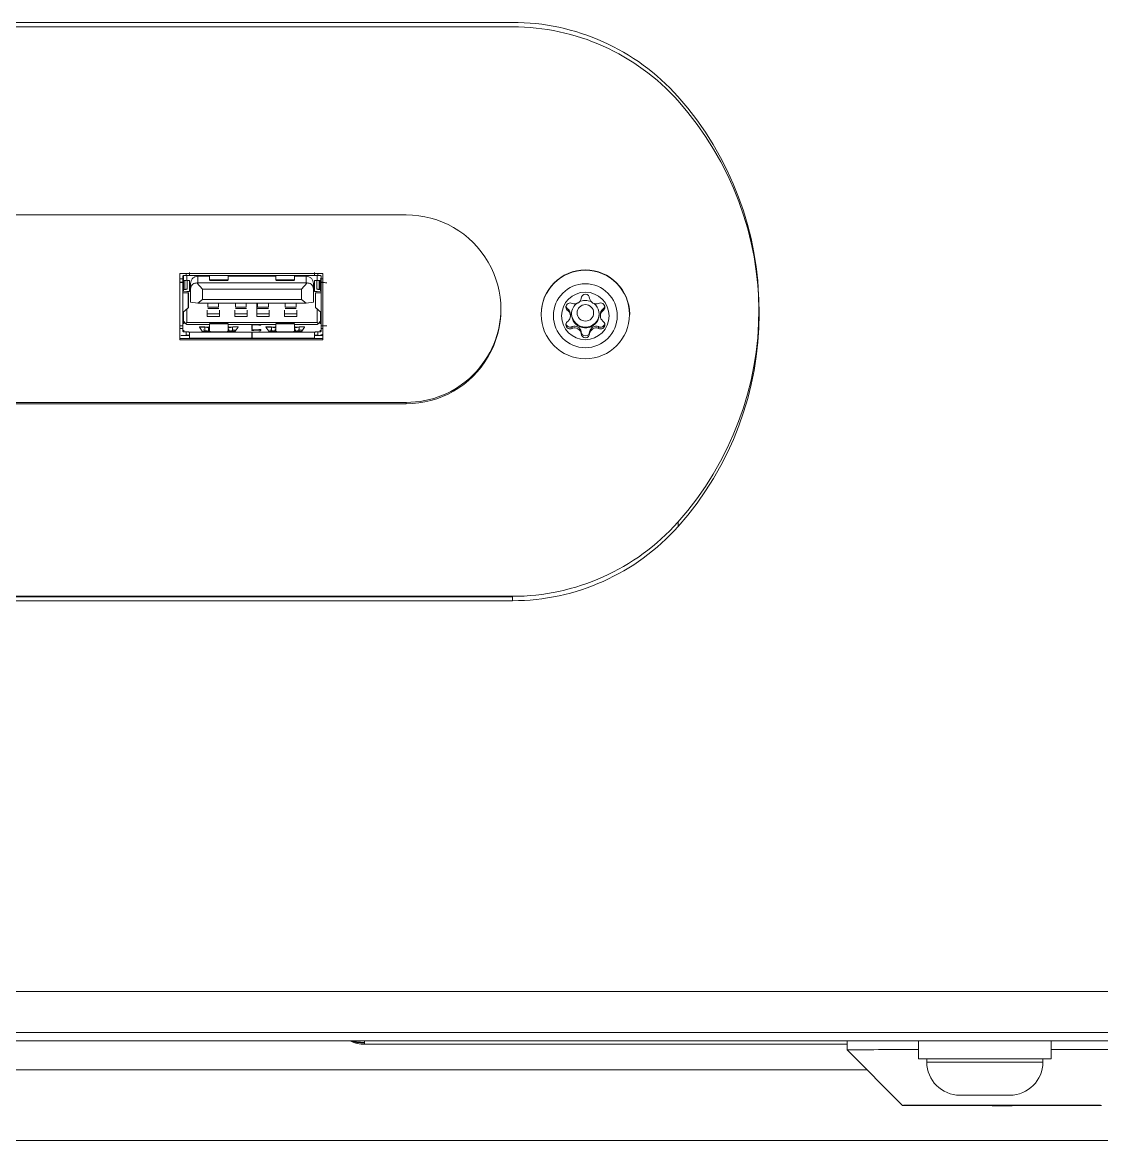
# Model space of a CAD drawing. Header units: inches. Extents: x -1 to 190, y -8 to 118.
# Drawn here: x 62.187 to 66.028, y 99.167 to 103.144 of the extents above; entities that cross this region are included whole.
import ezdxf

# ---------------------------------------------------------------- set-up
doc = ezdxf.new("R2010")
doc.units = ezdxf.units.IN
doc.layers.add('ZANO_R', color=7, linetype='Continuous', lineweight=0)

msp = doc.modelspace()

# ---------------------------------------------------------------- linework, layer by layer
at = {"layer": 'ZANO_R'}
for p, q in [((63.93079, 103.14435), (59.74988, 103.14435)), ((59.75048, 103.1287), (63.93138, 103.1287)), ((63.55345, 102.45924), (60.12722, 102.45924)), ((63.25651, 102.25094), (62.7477, 102.25094)), ((62.7477, 102.25094), (62.7477, 102.01538)), ((62.75819, 102.23261), (62.7477, 102.23261)), ((62.75819, 102.24046), (62.75819, 102.23261)), ((62.76016, 102.22716), (62.76016, 102.24379)), ((62.77, 102.24439), (62.76212, 102.24439)), ((62.77, 102.25094), (62.77, 102.24439)), ((62.77197, 102.22623), (62.77197, 102.24436)), ((63.22683, 102.24346), (62.78182, 102.24346)), ((62.81135, 102.21787), (62.81135, 102.24115)), ((62.8522, 102.24115), (62.81135, 102.24115)), ((62.85265, 102.23781), (62.8527, 102.23781)), ((62.8527, 102.24346), (62.8527, 102.22822)), ((62.91965, 102.22822), (62.8527, 102.22822)), ((62.91965, 102.24346), (62.91965, 102.22822)), ((62.91965, 102.23781), (62.9197, 102.23781)), ((63.08849, 102.24115), (62.92016, 102.24115)), ((63.08888, 102.23781), (63.08899, 102.23781)), ((63.08899, 102.24346), (63.08899, 102.22822)), ((63.15595, 102.22822), (63.08899, 102.22822)), ((63.15595, 102.24346), (63.15595, 102.22822)), ((63.15595, 102.23781), (63.15605, 102.23781)), ((63.1973, 102.24115), (63.15644, 102.24115)), ((63.1973, 102.24115), (63.1973, 102.21787)), ((63.23668, 102.24436), (63.23668, 102.22623)), ((63.23865, 102.25094), (63.23865, 102.24439)), ((63.24652, 102.24439), (63.23865, 102.24439)), ((63.25046, 102.24046), (63.25046, 102.23261)), ((63.25651, 102.23261), (63.25046, 102.23261)), ((63.25651, 102.01538), (63.25651, 102.25094)), ((62.75819, 102.21991), (62.7477, 102.21991)), ((62.75819, 102.22667), (62.75917, 102.22672)), ((62.75819, 102.21991), (62.75819, 102.06601)), ((62.77197, 102.22623), (62.76016, 102.22716)), ((62.76016, 102.19427), (62.76016, 102.1879)), ((62.76016, 102.1879), (62.77197, 102.18697)), ((62.76508, 102.22592), (62.76114, 102.22574)), ((62.76114, 102.22574), (62.76114, 102.19433)), ((62.76508, 102.19451), (62.76114, 102.19433)), ((62.76508, 102.22592), (62.76508, 102.19451)), ((62.78182, 102.22623), (62.77197, 102.22623)), ((62.77394, 102.19571), (62.77394, 102.22623)), ((62.78182, 102.22623), (62.78182, 102.18697)), ((62.78576, 102.21563), (62.78576, 102.19539)), ((62.78576, 102.19539), (62.78576, 102.14867)), ((62.80831, 102.21766), (62.81135, 102.21787)), ((62.80831, 102.21766), (62.82782, 102.19557)), ((63.1973, 102.21787), (62.81135, 102.21787)), ((63.18083, 102.19557), (62.82782, 102.19557)), ((62.82782, 102.15866), (62.82782, 102.19557)), ((62.85263, 102.226), (62.91973, 102.226)), ((63.08894, 102.226), (63.15599, 102.226)), ((63.20034, 102.21766), (63.18083, 102.19557)), ((63.18083, 102.19557), (63.18083, 102.15866)), ((63.1973, 102.21787), (63.20034, 102.21766)), ((63.22289, 102.21563), (63.22289, 102.19539)), ((63.22289, 102.14867), (63.22289, 102.19539)), ((63.23668, 102.22623), (63.22683, 102.22623)), ((63.22683, 102.22623), (63.22683, 102.18697)), ((63.23471, 102.19571), (63.23471, 102.22623)), ((63.24849, 102.22716), (63.23668, 102.22623)), ((63.24849, 102.1879), (63.23668, 102.18697)), ((63.24751, 102.22574), (63.24357, 102.22592)), ((63.24357, 102.19451), (63.24357, 102.22592)), ((63.24751, 102.19433), (63.24357, 102.19451)), ((63.24751, 102.19433), (63.24751, 102.22574)), ((63.24849, 102.19427), (63.24849, 102.1879)), ((63.24947, 102.22672), (63.25046, 102.22667)), ((63.25046, 102.21991), (63.25046, 102.06601)), ((63.25651, 102.21991), (63.25046, 102.21991)), ((62.77766, 102.1824), (62.75819, 102.18259)), ((62.76603, 102.18256), (62.77766, 102.1824)), ((62.76987, 102.18251), (62.76954, 102.18251)), ((62.77197, 102.18697), (62.78182, 102.18697)), ((62.77753, 102.18264), (62.77766, 102.1824)), ((62.77766, 102.12937), (62.77766, 102.1824)), ((62.77796, 102.12945), (62.77796, 102.18305)), ((62.81206, 102.1451), (62.78576, 102.14867)), ((62.82782, 102.15866), (62.81206, 102.1451)), ((63.18083, 102.15866), (62.82782, 102.15866)), ((63.19658, 102.1451), (63.18083, 102.15866)), ((63.22289, 102.14867), (63.19658, 102.1451)), ((63.22683, 102.18697), (63.23668, 102.18697)), ((63.23033, 102.18286), (63.23033, 102.12958)), ((63.23063, 102.1824), (63.23076, 102.18264)), ((63.23063, 102.1824), (63.24226, 102.18256)), ((63.23063, 102.1824), (63.25046, 102.18253)), ((63.23063, 102.12969), (63.23063, 102.1824)), ((63.24226, 102.18256), (63.25102, 102.18262)), ((64.80822, 102.12822), (64.80799, 102.15141)), ((64.80822, 102.12822), (64.80799, 102.1511)), ((62.75819, 102.11188), (62.77766, 102.12937)), ((62.76016, 102.11365), (62.76016, 102.08111)), ((62.77197, 102.07626), (62.77197, 102.12426)), ((62.77766, 102.12937), (62.77753, 102.13031)), ((63.19658, 102.1451), (62.81206, 102.1451)), ((62.84483, 102.12059), (62.84483, 102.09824)), ((62.84483, 102.10797), (62.88815, 102.10797)), ((62.8472, 102.12698), (62.88578, 102.12698)), ((62.84729, 102.1451), (62.84729, 102.13127)), ((62.88568, 102.13127), (62.84729, 102.13127)), ((62.88568, 102.1451), (62.88568, 102.13127)), ((62.88815, 102.12059), (62.88815, 102.09824)), ((62.94328, 102.12059), (62.94328, 102.09824)), ((62.94328, 102.10797), (62.9866, 102.10797)), ((62.94566, 102.12698), (62.98423, 102.12698)), ((62.94575, 102.1451), (62.94575, 102.13127)), ((62.98413, 102.13127), (62.94575, 102.13127)), ((62.98413, 102.1451), (62.98413, 102.13127)), ((62.9866, 102.12059), (62.9866, 102.09824)), ((63.02204, 102.1451), (63.02204, 102.09824)), ((63.02204, 102.10797), (63.06537, 102.10797)), ((63.02442, 102.12698), (63.063, 102.12698)), ((63.02451, 102.1451), (63.02451, 102.13127)), ((63.0629, 102.13127), (63.02451, 102.13127)), ((63.0629, 102.1451), (63.0629, 102.13127)), ((63.06537, 102.12059), (63.06537, 102.09824)), ((63.1205, 102.12059), (63.1205, 102.09824)), ((63.1205, 102.10797), (63.16382, 102.10797)), ((63.12288, 102.12698), (63.16145, 102.12698)), ((63.12297, 102.1451), (63.12297, 102.13127)), ((63.16135, 102.13127), (63.12297, 102.13127)), ((63.16135, 102.1451), (63.16135, 102.13127)), ((63.16382, 102.12059), (63.16382, 102.09824)), ((63.23076, 102.13063), (63.23063, 102.12969)), ((63.25046, 102.11191), (63.23063, 102.12969)), ((63.23668, 102.12427), (63.23668, 102.07626)), ((63.24849, 102.11367), (63.24849, 102.08111)), ((64.12884, 102.12462), (64.12884, 102.11844)), ((64.25252, 102.12462), (64.25252, 102.11844)), ((64.80822, 102.12822), (64.80822, 102.13285)), ((64.80822, 102.12358), (64.80822, 102.12822)), ((62.76016, 102.09446), (62.75819, 102.09446)), ((62.75819, 102.09229), (62.75843, 102.09229)), ((62.75819, 102.08992), (62.76016, 102.08992)), ((62.76724, 102.07349), (62.76016, 102.08111)), ((62.76212, 102.07814), (62.76292, 102.07814)), ((62.76212, 102.07814), (62.76212, 102.07166)), ((62.77197, 102.07626), (62.76724, 102.07349)), ((62.76724, 102.07349), (62.77197, 102.06933)), ((63.23668, 102.07626), (62.77197, 102.07626)), ((62.8527, 102.06933), (62.77197, 102.06933)), ((62.84483, 102.09824), (62.88815, 102.09824)), ((62.9197, 102.07536), (62.85265, 102.07536)), ((62.8527, 102.0715), (62.91965, 102.0715)), ((62.8527, 102.0715), (62.8527, 102.04917)), ((62.91965, 102.0715), (62.91965, 102.04917)), ((63.08899, 102.06933), (62.91965, 102.06933)), ((62.94328, 102.09824), (62.9866, 102.09824)), ((63.01155, 102.06811), (63.00984, 102.06813)), ((63.00984, 102.06807), (63.01132, 102.06805)), ((63.02844, 102.06771), (63.01155, 102.06811)), ((63.01155, 102.06811), (63.01155, 102.06805)), ((63.02204, 102.09824), (63.06537, 102.09824)), ((63.03504, 102.06933), (63.03504, 102.0681)), ((63.03583, 102.0681), (63.03583, 102.06933)), ((63.15602, 102.07536), (63.08892, 102.07536)), ((63.08899, 102.0715), (63.15595, 102.0715)), ((63.08899, 102.0715), (63.08899, 102.04917)), ((63.1205, 102.09824), (63.16382, 102.09824)), ((63.15595, 102.0715), (63.15595, 102.04917)), ((63.23668, 102.06933), (63.15595, 102.06933)), ((63.23668, 102.07626), (63.2414, 102.07349)), ((63.23668, 102.06933), (63.2414, 102.07349)), ((63.2414, 102.07349), (63.24849, 102.08111)), ((63.24573, 102.07814), (63.24652, 102.07814)), ((63.24652, 102.07166), (63.24652, 102.07814)), ((63.24849, 102.09446), (63.25046, 102.09446)), ((63.24849, 102.08992), (63.25046, 102.08992)), ((64.03315, 102.10639), (64.03315, 102.1053)), ((64.13751, 102.1002), (64.13751, 102.10639)), ((64.24385, 102.10639), (64.24385, 102.1002)), ((64.34821, 102.1053), (64.34821, 102.10639)), ((62.7477, 102.05515), (62.75819, 102.05515)), ((62.75228, 102.03075), (62.75228, 102.03199)), ((62.78182, 102.03075), (62.75228, 102.03075)), ((62.75819, 102.05515), (62.75819, 102.0473)), ((62.76212, 102.0495), (62.76212, 102.04337)), ((62.77, 102.04337), (62.76212, 102.04337)), ((62.77, 102.04337), (62.77, 102.03199)), ((63.00393, 102.04245), (62.78182, 102.04245)), ((62.81736, 102.06048), (62.82744, 102.04602)), ((62.85126, 102.06061), (62.83701, 102.06061)), ((62.84938, 102.05815), (62.83701, 102.06061)), ((62.83704, 102.04914), (62.83704, 102.06052)), ((62.84938, 102.04634), (62.83796, 102.04861)), ((62.8396, 102.04729), (62.84459, 102.04729)), ((62.84933, 102.04633), (62.8527, 102.04633)), ((62.84938, 102.05815), (62.84938, 102.04634)), ((62.85264, 102.05584), (62.85257, 102.06481)), ((62.8527, 102.06355), (62.85259, 102.06355)), ((62.8589, 102.04368), (62.91345, 102.04368)), ((62.91965, 102.04633), (62.92303, 102.04633)), ((62.91972, 102.05584), (62.91978, 102.06481)), ((62.93536, 102.06061), (62.9211, 102.06061)), ((62.93535, 102.06061), (62.92298, 102.05815)), ((62.92298, 102.0506), (62.92298, 102.04634)), ((62.93532, 102.04879), (62.92298, 102.04634)), ((62.92776, 102.04729), (62.93275, 102.04729)), ((62.93535, 102.06061), (62.93532, 102.04879)), ((62.9354, 102.04885), (62.93538, 102.06061)), ((62.94491, 102.04602), (62.955, 102.06048)), ((63.00393, 102.06767), (63.00393, 102.05156)), ((63.00472, 102.03075), (63.00393, 102.03075)), ((63.00472, 102.05153), (63.00472, 102.06767)), ((63.22683, 102.04245), (63.00472, 102.04245)), ((63.01132, 102.05114), (63.00984, 102.05112)), ((63.00984, 102.0511), (63.01141, 102.05112)), ((63.01141, 102.048), (63.00984, 102.04801)), ((63.00984, 102.04798), (63.01132, 102.04797)), ((63.01132, 102.06805), (63.02821, 102.06765)), ((63.02821, 102.05154), (63.01132, 102.05114)), ((63.01132, 102.04797), (63.02821, 102.04757)), ((63.01141, 102.05112), (63.02848, 102.05149)), ((63.02856, 102.04762), (63.01141, 102.048)), ((63.01141, 102.048), (63.01141, 102.04797)), ((63.02821, 102.06765), (63.02992, 102.06763)), ((63.02821, 102.05154), (63.02821, 102.05148)), ((63.02821, 102.04757), (63.02992, 102.04755)), ((63.02992, 102.06769), (63.02844, 102.06771)), ((63.02992, 102.04761), (63.02856, 102.04762)), ((63.03504, 102.0511), (63.03504, 102.04801)), ((63.03583, 102.04801), (63.03583, 102.0511)), ((63.05365, 102.06048), (63.06374, 102.04602)), ((63.08567, 102.05815), (63.0733, 102.06061)), ((63.07332, 102.04879), (63.0733, 102.06061)), ((63.08754, 102.06061), (63.07331, 102.06061)), ((63.07332, 102.04914), (63.07332, 102.06052)), ((63.08567, 102.04634), (63.07332, 102.04879)), ((63.07589, 102.04729), (63.08089, 102.04729)), ((63.08562, 102.04633), (63.08899, 102.04633)), ((63.08567, 102.0506), (63.08567, 102.04634)), ((63.08893, 102.05584), (63.08887, 102.06481)), ((63.08899, 102.06355), (63.08894, 102.06355)), ((63.09519, 102.04368), (63.14974, 102.04368)), ((63.15599, 102.06355), (63.15595, 102.06355)), ((63.15595, 102.04633), (63.15932, 102.04633)), ((63.15607, 102.06481), (63.15601, 102.05584)), ((63.17165, 102.06061), (63.15739, 102.06061)), ((63.17165, 102.06061), (63.15927, 102.05815)), ((63.15927, 102.0506), (63.15927, 102.04634)), ((63.15927, 102.04634), (63.17069, 102.04861)), ((63.16405, 102.04729), (63.16904, 102.04729)), ((63.17165, 102.06061), (63.17162, 102.04879)), ((63.1717, 102.04885), (63.17167, 102.06061)), ((63.1812, 102.04602), (63.19129, 102.06048)), ((63.25637, 102.03075), (63.22683, 102.03075)), ((63.24652, 102.04337), (63.23865, 102.04337)), ((63.23865, 102.03199), (63.23865, 102.04337)), ((63.24652, 102.04337), (63.24652, 102.0495)), ((63.25046, 102.05515), (63.25046, 102.0473)), ((63.25046, 102.05515), (63.25651, 102.05515)), ((63.25637, 102.03199), (63.25637, 102.03075)), ((64.14392, 102.06211), (64.14392, 102.05593)), ((64.17561, 102.04388), (64.17561, 102.03769)), ((64.20575, 102.04388), (64.20575, 102.03769)), ((64.23744, 102.06211), (64.23744, 102.05593)), ((62.7477, 102.02001), (63.25651, 102.02001)), ((62.7477, 102.01538), (63.25651, 102.01538)), ((62.78182, 102.02001), (62.78182, 102.02128)), ((62.78182, 102.02128), (63.00393, 102.02128)), ((63.00393, 102.02128), (63.00393, 102.02001)), ((63.00472, 102.02128), (63.22683, 102.02128)), ((63.00472, 102.02001), (63.00472, 102.02128)), ((63.22683, 102.02128), (63.22683, 102.02001)), ((60.12722, 101.79255), (63.55345, 101.79255)), ((63.55345, 101.78791), (63.55345, 101.79255)), ((60.12722, 101.78791), (63.55345, 101.78791)), ((64.52024, 101.36479), (64.52024, 101.35089)), ((59.74988, 101.10281), (63.93079, 101.10281)), ((63.93138, 101.10106), (59.75048, 101.10106)), ((63.93138, 101.08715), (59.75048, 101.08715)), ((63.93138, 101.10106), (63.93138, 101.08715)), ((7.51944, 99.69668), (116.16242, 99.69668)), ((116.16242, 99.55151), (7.51944, 99.55151)), ((113.91268, 99.52108), (9.77008, 99.52108)), ((63.40498, 99.52108), (63.40498, 99.51555)), ((63.40498, 99.51317), (63.40498, 99.51555)), ((63.40498, 99.51317), (63.40498, 99.50968)), ((63.40498, 99.50968), (65.12204, 99.50968)), ((65.12204, 99.52108), (65.12204, 99.48909)), ((65.12204, 99.48909), (65.31895, 99.29218)), ((65.37575, 99.52108), (65.37575, 99.45807)), ((65.84833, 99.45807), (65.84833, 99.52108)), ((65.84833, 99.45807), (65.37575, 99.45807)), ((65.40529, 99.45807), (65.40529, 99.44625)), ((65.40529, 99.44625), (65.61205, 99.44625)), ((65.61205, 99.44625), (65.8188, 99.44625)), ((65.8188, 99.44625), (65.8188, 99.45807)), ((58.2542, 99.41869), (65.19244, 99.41869)), ((65.61205, 99.32811), (65.52343, 99.32811)), ((65.70065, 99.32811), (65.61205, 99.32811)), ((9.69024, 99.16664), (113.91268, 99.16664))]:
    msp.add_line(p, q, dxfattribs=at)
at = {"layer": 'ZANO_R', "flags": 128}
for points in [[(62.81734, 102.06052), (62.81809, 102.06082), (62.82023, 102.06107), (62.82342, 102.06124), (62.82719, 102.0613), (62.83096, 102.06124), (62.83415, 102.06107), (62.83628, 102.06082), (62.83704, 102.06052), (62.83628, 102.06023), (62.83415, 102.05998), (62.83096, 102.05981), (62.82719, 102.05975), (62.82342, 102.05981), (62.82023, 102.05998), (62.81809, 102.06023), (62.81734, 102.06052)], [(63.05363, 102.06052), (63.05439, 102.06082), (63.05652, 102.06107), (63.05971, 102.06124), (63.06348, 102.0613), (63.06725, 102.06124), (63.07044, 102.06107), (63.07258, 102.06082), (63.07332, 102.06052), (63.07258, 102.06023), (63.07044, 102.05998), (63.06725, 102.05981), (63.06348, 102.05975), (63.05971, 102.05981), (63.05652, 102.05998), (63.05439, 102.06023), (63.05363, 102.06052)], [(63.35698, 99.52108), (63.37579, 99.51605), (63.40498, 99.51317)], [(63.40498, 99.51555), (63.37579, 99.51843), (63.36357, 99.52139)], [(65.67338, 99.29337), (65.60204, 99.29335), (65.53361, 99.29328), (65.4709, 99.29316), (65.41649, 99.29301), (65.37259, 99.29281), (65.34101, 99.2926), (65.32303, 99.29236), (65.3194, 99.29212), (65.33026, 99.29189), (65.35517, 99.29166), (65.3931, 99.29146), (65.44251, 99.29128), (65.50137, 99.29115), (65.56728, 99.29105), (65.63752, 99.291), (65.70924, 99.291), (65.77949, 99.29105), (65.84539, 99.29115), (65.90425, 99.29128), (65.95366, 99.29146), (65.9916, 99.29166), (66.01651, 99.29189), (66.02737, 99.29212), (66.02373, 99.29236), (66.00576, 99.2926), (65.97418, 99.29281), (65.93028, 99.29301), (65.87586, 99.29316), (65.81316, 99.29328), (65.74473, 99.29335), (65.67338, 99.29337)], [(65.67338, 99.29327), (65.60583, 99.29325), (65.54124, 99.29318), (65.48241, 99.29307), (65.43193, 99.29291), (65.39201, 99.29273), (65.36438, 99.29252), (65.35026, 99.2923), (65.35026, 99.29207), (65.36438, 99.29185), (65.39201, 99.29164), (65.43193, 99.29146), (65.48241, 99.2913), (65.54124, 99.29119), (65.60583, 99.29112), (65.67338, 99.2911), (65.74093, 99.29112), (65.80553, 99.29119), (65.86436, 99.2913), (65.91483, 99.29146), (65.95475, 99.29164), (65.98238, 99.29185), (65.9965, 99.29207), (65.9965, 99.2923), (65.98238, 99.29252), (65.95475, 99.29273), (65.91483, 99.29291), (65.86436, 99.29307), (65.80553, 99.29318), (65.74093, 99.29325), (65.67338, 99.29327)]]:
    msp.add_lwpolyline(points, dxfattribs=at)
at = {"layer": 'ZANO_R'}
for centre, radius in [((64.19034, 102.10522), 0.15719), ((64.19043, 102.10075), 0.11365), ((64.19051, 102.10014), 0.08464), ((64.19062, 102.11099), 0.02948)]:
    msp.add_circle(centre, radius, dxfattribs=at)
for centre, radius, start, end in [((63.93104, 102.35566), 0.78869, 41.72836, 90.01802), ((63.93164, 102.34002), 0.78869, 41.72861, 90.01853), ((63.67076, 102.12358), 1.13741, 318.27329, 41.72671), ((63.67136, 102.10793), 1.13741, 318.2731, 41.7269), ((63.55425, 102.12358), 0.33567, 269.86278, 90.13722), ((64.19068, 102.10602), 0.15753, 0.13199, 179.86801), ((64.15229, 102.16658), 0.02363, 249.25295, 350.59269), ((64.19068, 102.10606), 0.0494, 65.25203, 116.93433), ((64.19068, 102.16268), 0.01507, 0.12555, 179.87445), ((64.22907, 102.16657), 0.02363, 189.3975, 290.75687), ((63.55401, 102.12869), 0.33614, 269.90421, 359.91896), ((64.13636, 102.13147), 0.01504, 59.84415, 240.00728), ((64.13632, 102.13765), 0.01503, 191.91212, 240.13619), ((64.11397, 102.10637), 0.02354, 0.03927, 50.82671), ((64.11399, 102.1002), 0.02352, 309.14844, 50.85156), ((64.19049, 102.10636), 0.04904, 124.9071, 179.96715), ((64.19064, 102.10635), 0.04919, 179.95901, 49.77319), ((64.19068, 102.1096), 0.04923, 181.94499, 358.05501), ((64.245, 102.13147), 0.01504, 299.99272, 120.15585), ((64.26735, 102.10639), 0.02351, 129.13341, 180.00061), ((64.26737, 102.1002), 0.02352, 129.14844, 230.85156), ((64.24511, 102.13759), 0.01494, 299.73918, 348.24796), ((64.13636, 102.06894), 0.01504, 119.99272, 300.15585), ((64.13638, 102.07519), 0.01509, 192.03613, 299.95161), ((64.245, 102.06894), 0.01504, 239.84415, 60.00728), ((64.24498, 102.07517), 0.01508, 240.00397, 348.01726), ((64.15229, 102.04001), 0.02364, 9.42173, 110.74539), ((64.15229, 102.03383), 0.02363, 9.40731, 110.74705), ((64.19068, 102.04391), 0.01507, 180.12555, 359.87445), ((64.19068, 102.03773), 0.01507, 180.13151, 359.86849), ((64.22907, 102.04001), 0.02363, 69.2448, 170.58808), ((64.22907, 102.03383), 0.02363, 69.24313, 170.6025), ((63.93104, 101.8915), 0.7887, 269.98189, 318.27097), ((63.93164, 101.87583), 0.78868, 269.98156, 318.27206), ((65.35426, 82.33921), 17.15145, 89.928188, 90.775768), ((65.92831, 76.28996), 23.20103, 89.267958, 90.197493), ((65.52343, 99.44625), 0.11815, 180, 270), ((65.70065, 99.44625), 0.11815, 270, 0)]:
    msp.add_arc(centre, radius, start, end, dxfattribs=at)
for points, knots in [([(62.75819, 102.24046), (62.75825, 102.24098), (62.75836, 102.24201), (62.75927, 102.24331), (62.76057, 102.24421), (62.76161, 102.24433), (62.76212, 102.24439)], [0, 0, 0, 0, 0.2498581, 0.5002559, 0.7499926, 1, 1, 1, 1]), ([(62.75819, 102.23261), (62.75819, 102.23105), (62.75819, 102.22794), (62.75819, 102.22383), (62.75819, 102.2208), (62.75819, 102.22021), (62.75819, 102.21991)], [0, 0, 0, 0, 0.2499728, 0.5000451, 0.7498211, 1, 1, 1, 1]), ([(62.78182, 102.24346), (62.78164, 102.24358), (62.78128, 102.24383), (62.77855, 102.24413), (62.77465, 102.24435), (62.77155, 102.24438), (62.77, 102.24439)], [0, 0, 0, 0, 0.2500011, 0.4999345, 0.7500696, 1, 1, 1, 1]), ([(62.78182, 102.25454), (62.78182, 102.25441), (62.78182, 102.25181), (62.78182, 102.24783), (62.78182, 102.24373), (62.78182, 102.24355), (62.78182, 102.24346)], [0, 0, 0, 0, 0.0172946, 0.3447005, 0.672242, 1, 1, 1, 1]), ([(62.81135, 102.24115), (62.808, 102.24077), (62.80129, 102.24), (62.79283, 102.2341), (62.78691, 102.22566), (62.78614, 102.21897), (62.78576, 102.21563)], [0, 0, 0, 0, 0.249946, 0.4999491, 0.7500069, 1, 1, 1, 1]), ([(63.22289, 102.21563), (63.22251, 102.21897), (63.22174, 102.22566), (63.21582, 102.2341), (63.20736, 102.24), (63.20065, 102.24077), (63.1973, 102.24115)], [0, 0, 0, 0, 0.2499931, 0.5000509, 0.750054, 1, 1, 1, 1]), ([(63.22683, 102.24346), (63.22683, 102.24355), (63.22683, 102.24373), (63.22683, 102.24783), (63.22683, 102.25181), (63.22683, 102.25441), (63.22683, 102.25454)], [0, 0, 0, 0, 0.327758, 0.6552995, 0.9827054, 1, 1, 1, 1]), ([(63.23865, 102.24439), (63.2371, 102.24438), (63.234, 102.24435), (63.2301, 102.24413), (63.22737, 102.24383), (63.22701, 102.24358), (63.22683, 102.24346)], [0, 0, 0, 0, 0.2499304, 0.5000655, 0.7499989, 1, 1, 1, 1]), ([(63.25046, 102.24046), (63.2504, 102.24098), (63.25028, 102.24201), (63.24937, 102.24331), (63.24807, 102.24421), (63.24704, 102.24433), (63.24652, 102.24439)], [0, 0, 0, 0, 0.2499692, 0.50033, 0.7500296, 1, 1, 1, 1]), ([(63.24947, 102.2323), (63.24905, 102.23227), (63.24819, 102.23223), (63.24726, 102.23213), (63.24664, 102.23202), (63.24656, 102.23193), (63.24652, 102.23189)], [0, 0, 0, 0, 0.2501193, 0.5004054, 0.7502927, 1, 1, 1, 1]), ([(63.25046, 102.21991), (63.25046, 102.22021), (63.25046, 102.2208), (63.25046, 102.22383), (63.25046, 102.22794), (63.25046, 102.23105), (63.25046, 102.23261)], [0, 0, 0, 0, 0.2501789, 0.4999549, 0.7500272, 1, 1, 1, 1]), ([(62.75819, 102.21991), (62.75788, 102.21971), (62.75727, 102.21931), (62.75324, 102.21882), (62.74935, 102.21864), (62.7477, 102.21857)], [0, 0, 0, 0, 0.3651054, 0.7300873, 1, 1, 1, 1]), ([(62.75917, 102.22672), (62.7596, 102.22674), (62.76045, 102.22678), (62.76138, 102.22689), (62.76201, 102.227), (62.76209, 102.22708), (62.76212, 102.22712)], [0, 0, 0, 0, 0.2505723, 0.5007916, 0.7505647, 1, 1, 1, 1]), ([(62.77067, 102.22634), (62.77007, 102.22627), (62.76858, 102.2261), (62.76639, 102.22598), (62.76508, 102.22592)], [0, 0, 0, 0, 0.40517002, 1, 1, 1, 1]), ([(62.77394, 102.19571), (62.77382, 102.19559), (62.77359, 102.19535), (62.77172, 102.19501), (62.76892, 102.19472), (62.76636, 102.19458), (62.76508, 102.19451)], [0, 0, 0, 0, 0.2501236, 0.4998297, 0.750066, 1, 1, 1, 1]), ([(62.78576, 102.19539), (62.78581, 102.19661), (62.7859, 102.19899), (62.78685, 102.20305), (62.78915, 102.20834), (62.79627, 102.21622), (62.80335, 102.21707), (62.80831, 102.21766)], [0, 0, 0, 0, 0.0660109, 0.1284893, 0.2393749, 0.4672402, 1, 1, 1, 1]), ([(63.22289, 102.19539), (63.22286, 102.19662), (63.22279, 102.199), (63.22195, 102.2031), (63.21939, 102.2083), (63.21247, 102.21626), (63.20534, 102.21708), (63.20034, 102.21766)], [0, 0, 0, 0, 0.0661706, 0.1286583, 0.2397559, 0.4674825, 1, 1, 1, 1]), ([(63.24357, 102.19451), (63.24229, 102.19458), (63.23972, 102.19472), (63.23693, 102.19501), (63.23505, 102.19535), (63.23482, 102.19559), (63.23471, 102.19571)], [0, 0, 0, 0, 0.25009327, 0.50028745, 0.74995153, 1, 1, 1, 1]), ([(63.24357, 102.22592), (63.24226, 102.22598), (63.24006, 102.2261), (63.23858, 102.22627), (63.23798, 102.22634)], [0, 0, 0, 0, 0.595243, 1, 1, 1, 1]), ([(63.24652, 102.22712), (63.24656, 102.22708), (63.24664, 102.227), (63.24726, 102.22689), (63.24819, 102.22678), (63.24905, 102.22674), (63.24947, 102.22672)], [0, 0, 0, 0, 0.24966, 0.4995591, 0.7499048, 1, 1, 1, 1]), ([(63.27015, 102.21836), (63.26757, 102.21839), (63.26241, 102.21843), (63.2559, 102.21879), (63.25134, 102.2193), (63.25075, 102.21971), (63.25046, 102.21991)], [0, 0, 0, 0, 0.2500671, 0.4999674, 0.7499988, 1, 1, 1, 1]), ([(62.76353, 102.18256), (62.76355, 102.18255), (62.76363, 102.18254), (62.76318, 102.1825), (62.76242, 102.18247), (62.76155, 102.18245), (62.76045, 102.18243), (62.75928, 102.18242), (62.7585, 102.18242), (62.75819, 102.18242)], [0, 0, 0, 0, 0.0556249, 0.2936163, 0.4275496, 0.5711565, 0.7247778, 0.8882905, 1, 1, 1, 1]), ([(63.23875, 102.18251), (63.23851, 102.18251), (63.23826, 102.18251), (63.23835, 102.18251), (63.23835, 102.18251)], [0, 0, 0, 0, 0.9816324, 1, 1, 1, 1]), ([(63.00984, 102.06813), (63.00906, 102.06813), (63.00751, 102.06811), (63.00556, 102.06801), (63.0042, 102.06785), (63.00402, 102.06773), (63.00393, 102.06767)], [0, 0, 0, 0, 0.249962, 0.4997504, 0.750123, 1, 1, 1, 1]), ([(63.00472, 102.06767), (63.00479, 102.06772), (63.00495, 102.06783), (63.00613, 102.06795), (63.00783, 102.06805), (63.00917, 102.06806), (63.00984, 102.06807)], [0, 0, 0, 0, 0.249888, 0.5005892, 0.7495728, 1, 1, 1, 1]), ([(63.03504, 102.0681), (63.03496, 102.06804), (63.03481, 102.06794), (63.03362, 102.0678), (63.03193, 102.06771), (63.03059, 102.0677), (63.02992, 102.06769)], [0, 0, 0, 0, 0.2500671, 0.4996849, 0.7499605, 1, 1, 1, 1]), ([(63.02992, 102.06763), (63.03069, 102.06764), (63.03224, 102.06766), (63.0342, 102.06776), (63.03556, 102.06791), (63.03574, 102.06803), (63.03583, 102.0681)], [0, 0, 0, 0, 0.2499111, 0.5003746, 0.7498714, 1, 1, 1, 1]), ([(62.74637, 102.06459), (62.7485, 102.06469), (62.75289, 102.06488), (62.75728, 102.0654), (62.75789, 102.06581), (62.75819, 102.06601)], [0, 0, 0, 0, 0.321282, 0.6605837, 1, 1, 1, 1]), ([(62.75819, 102.06601), (62.75819, 102.06595), (62.75819, 102.06584), (62.75819, 102.06342), (62.75819, 102.05974), (62.75819, 102.05668), (62.75819, 102.05515)], [0, 0, 0, 0, 0.2502292, 0.500083, 0.7500625, 1, 1, 1, 1]), ([(62.75819, 102.0473), (62.75825, 102.04679), (62.75836, 102.04576), (62.75927, 102.04446), (62.76057, 102.04355), (62.76161, 102.04343), (62.76212, 102.04337)], [0, 0, 0, 0, 0.2498464, 0.5002325, 0.7500276, 1, 1, 1, 1]), ([(62.77, 102.04337), (62.77155, 102.04336), (62.77465, 102.04333), (62.77855, 102.04312), (62.78128, 102.04282), (62.78164, 102.04257), (62.78182, 102.04245)], [0, 0, 0, 0, 0.2499331, 0.50006, 0.7499961, 1, 1, 1, 1]), ([(62.78182, 102.03067), (62.78164, 102.03079), (62.78128, 102.03104), (62.77855, 102.03134), (62.77464, 102.03156), (62.77155, 102.03159), (62.77, 102.0316)], [0, 0, 0, 0, 0.24997639, 0.49988497, 0.74999536, 1, 1, 1, 1]), ([(62.78182, 102.04245), (62.78182, 102.04195), (62.78182, 102.04096), (62.78182, 102.03591), (62.78182, 102.02906), (62.78182, 102.02387), (62.78182, 102.02128)], [0, 0, 0, 0, 0.2500994, 0.5001546, 0.7500243, 1, 1, 1, 1]), ([(62.82719, 102.0613), (62.82583, 102.06128), (62.82382, 102.06126), (62.82149, 102.06116), (62.82001, 102.06106), (62.8188, 102.06093), (62.8176, 102.06076), (62.81746, 102.06059), (62.81736, 102.06048)], [0, 0, 0, 0, 0.2550833, 0.37642, 0.5002226, 0.6227667, 0.7440544, 1, 1, 1, 1]), ([(62.83701, 102.0606), (62.83671, 102.0607), (62.83612, 102.06089), (62.83382, 102.06112), (62.83076, 102.06127), (62.8284, 102.06129), (62.82719, 102.0613)], [0, 0, 0, 0, 0.2665229, 0.5099905, 0.7490887, 1, 1, 1, 1]), ([(62.82744, 102.04602), (62.8281, 102.04571), (62.82942, 102.04509), (62.83677, 102.04432), (62.84695, 102.04379), (62.85492, 102.04372), (62.8589, 102.04368)], [0, 0, 0, 0, 0.2498357, 0.4999804, 0.7499689, 1, 1, 1, 1]), ([(62.83111, 102.05084), (62.83235, 102.04982), (62.83482, 102.04779), (62.83801, 102.04746), (62.8396, 102.04729)], [0, 0, 0, 0, 0.50027397, 1, 1, 1, 1]), ([(62.83701, 102.06061), (62.83702, 102.05827), (62.83702, 102.05493), (62.83702, 102.05099), (62.83703, 102.04938), (62.83703, 102.04879)], [0, 0, 0, 0, 0.592375, 0.8501999, 1, 1, 1, 1]), ([(62.85257, 102.06481), (62.85204, 102.06282), (62.85097, 102.05884), (62.84991, 102.05838), (62.84938, 102.05815)], [0, 0, 0, 0, 0.4999103, 1, 1, 1, 1]), ([(62.85264, 102.05584), (62.85209, 102.05301), (62.85101, 102.04734), (62.84992, 102.04667), (62.84938, 102.04634)], [0, 0, 0, 0, 0.499883, 1, 1, 1, 1]), ([(62.85741, 102.04371), (62.85698, 102.04386), (62.85524, 102.0445), (62.85328, 102.04645), (62.85289, 102.04826), (62.8527, 102.04917)], [0, 0, 0, 0, 0.1403539, 0.5699893, 1, 1, 1, 1]), ([(62.91345, 102.04368), (62.91744, 102.04372), (62.9254, 102.04379), (62.93559, 102.04432), (62.94294, 102.04509), (62.94425, 102.04571), (62.94491, 102.04602)], [0, 0, 0, 0, 0.2501247, 0.5000265, 0.7501678, 1, 1, 1, 1]), ([(62.91965, 102.04917), (62.91949, 102.04824), (62.91917, 102.04638), (62.91718, 102.04493), (62.91619, 102.0442)], [0, 0, 0, 0, 0.5002184, 1, 1, 1, 1]), ([(62.92298, 102.04634), (62.92243, 102.04667), (62.92135, 102.04734), (62.92026, 102.05301), (62.91972, 102.05584)], [0, 0, 0, 0, 0.500117, 1, 1, 1, 1]), ([(62.92298, 102.05815), (62.92244, 102.05838), (62.92138, 102.05884), (62.92031, 102.06282), (62.91978, 102.06481)], [0, 0, 0, 0, 0.49985204, 1, 1, 1, 1]), ([(62.93275, 102.04729), (62.93434, 102.04746), (62.93753, 102.04779), (62.94001, 102.04982), (62.94124, 102.05084)], [0, 0, 0, 0, 0.49972603, 1, 1, 1, 1]), ([(62.94517, 102.0613), (62.94397, 102.06129), (62.94156, 102.06127), (62.93847, 102.06111), (62.93615, 102.06089), (62.93564, 102.0607), (62.93538, 102.06061)], [0, 0, 0, 0, 0.2502238, 0.5001489, 0.7498775, 1, 1, 1, 1]), ([(62.94517, 102.04952), (62.94399, 102.04951), (62.94162, 102.04949), (62.93855, 102.04934), (62.93624, 102.04912), (62.93568, 102.04894), (62.9354, 102.04885)], [0, 0, 0, 0, 0.2500766, 0.5002493, 0.7501935, 1, 1, 1, 1]), ([(62.955, 102.06048), (62.955, 102.06054), (62.95499, 102.06064), (62.95447, 102.06079), (62.95359, 102.06094), (62.95236, 102.06106), (62.95084, 102.06116), (62.94908, 102.06124), (62.94717, 102.06129), (62.94583, 102.06129), (62.94517, 102.0613)], [0, 0, 0, 0, 0.1246106, 0.2500385, 0.3747379, 0.4998787, 0.6251162, 0.7502239, 0.8749597, 1, 1, 1, 1]), ([(63.00393, 102.05156), (63.00402, 102.0515), (63.0042, 102.05138), (63.00556, 102.05122), (63.00752, 102.05112), (63.00906, 102.0511), (63.00984, 102.0511)], [0, 0, 0, 0, 0.24996849, 0.50043267, 0.74974962, 1, 1, 1, 1]), ([(63.00984, 102.04801), (63.00906, 102.04801), (63.00751, 102.048), (63.00556, 102.04788), (63.00419, 102.04773), (63.00402, 102.04761), (63.00393, 102.04755)], [0, 0, 0, 0, 0.2503093, 0.500278, 0.7499649, 1, 1, 1, 1]), ([(63.00393, 102.04245), (63.00393, 102.04195), (63.00393, 102.04096), (63.00393, 102.03591), (63.00393, 102.02906), (63.00393, 102.02387), (63.00393, 102.02128)], [0, 0, 0, 0, 0.2500994, 0.5001546, 0.7500243, 1, 1, 1, 1]), ([(63.00984, 102.05112), (63.00917, 102.05113), (63.00782, 102.05115), (63.00614, 102.05123), (63.00495, 102.05137), (63.00479, 102.05148), (63.00472, 102.05153)], [0, 0, 0, 0, 0.2503402, 0.500081, 0.7499794, 1, 1, 1, 1]), ([(63.00472, 102.04758), (63.00479, 102.04764), (63.00495, 102.04774), (63.00613, 102.04787), (63.00783, 102.04797), (63.00917, 102.04798), (63.00984, 102.04798)], [0, 0, 0, 0, 0.2498449, 0.5005856, 0.7495711, 1, 1, 1, 1]), ([(63.00472, 102.04245), (63.00472, 102.04195), (63.00472, 102.04096), (63.00472, 102.03591), (63.00472, 102.02906), (63.00472, 102.02387), (63.00472, 102.02128)], [0, 0, 0, 0, 0.2500994, 0.5001546, 0.7500243, 1, 1, 1, 1]), ([(63.03583, 102.0511), (63.0358, 102.05113), (63.03575, 102.0512), (63.03525, 102.05131), (63.0345, 102.0514), (63.03349, 102.05148), (63.03228, 102.05153), (63.03096, 102.05156), (63.02956, 102.05157), (63.02866, 102.05155), (63.02821, 102.05154)], [0, 0, 0, 0, 0.1253727, 0.2496897, 0.3750487, 0.5001409, 0.6248883, 0.7497175, 0.8746251, 1, 1, 1, 1]), ([(63.02848, 102.05149), (63.02886, 102.05149), (63.02964, 102.0515), (63.03084, 102.0515), (63.03198, 102.05147), (63.03302, 102.05142), (63.03389, 102.05136), (63.03454, 102.05128), (63.03496, 102.0512), (63.03501, 102.05113), (63.03504, 102.0511)], [0, 0, 0, 0, 0.1249433, 0.2498739, 0.3748271, 0.4995017, 0.6249602, 0.749569, 0.875089, 1, 1, 1, 1]), ([(63.03504, 102.04801), (63.03496, 102.04796), (63.03481, 102.04785), (63.03362, 102.04772), (63.03193, 102.04763), (63.03059, 102.04762), (63.02992, 102.04761)], [0, 0, 0, 0, 0.2501245, 0.4997996, 0.7501326, 1, 1, 1, 1]), ([(63.02992, 102.04755), (63.03069, 102.04755), (63.03224, 102.04756), (63.0342, 102.04768), (63.03556, 102.04783), (63.03574, 102.04795), (63.03583, 102.04801)], [0, 0, 0, 0, 0.2498997, 0.5003818, 0.7498751, 1, 1, 1, 1]), ([(63.06348, 102.0613), (63.06212, 102.06128), (63.06011, 102.06126), (63.05778, 102.06116), (63.0563, 102.06106), (63.05508, 102.06093), (63.05389, 102.06076), (63.05375, 102.06059), (63.05365, 102.06048)], [0, 0, 0, 0, 0.2548239, 0.3764322, 0.5002489, 0.622807, 0.7439788, 1, 1, 1, 1]), ([(63.07331, 102.0606), (63.073, 102.0607), (63.0724, 102.06089), (63.07011, 102.06112), (63.06705, 102.06127), (63.06469, 102.06129), (63.06348, 102.0613)], [0, 0, 0, 0, 0.26656552, 0.50977758, 0.74882282, 1, 1, 1, 1]), ([(63.06374, 102.04602), (63.0644, 102.04571), (63.06571, 102.04509), (63.07306, 102.04432), (63.08324, 102.04379), (63.09121, 102.04372), (63.09519, 102.04368)], [0, 0, 0, 0, 0.2498565, 0.5000221, 0.7499481, 1, 1, 1, 1]), ([(63.0674, 102.05084), (63.06864, 102.04982), (63.07111, 102.04779), (63.0743, 102.04746), (63.07589, 102.04729)], [0, 0, 0, 0, 0.5007261, 1, 1, 1, 1]), ([(63.08887, 102.06481), (63.08833, 102.06282), (63.08727, 102.05884), (63.0862, 102.05838), (63.08567, 102.05815)], [0, 0, 0, 0, 0.4998945, 1, 1, 1, 1]), ([(63.08567, 102.04634), (63.08621, 102.04667), (63.08729, 102.04734), (63.08838, 102.05301), (63.08893, 102.05584)], [0, 0, 0, 0, 0.5001087, 1, 1, 1, 1]), ([(63.0937, 102.04371), (63.09328, 102.04386), (63.09153, 102.0445), (63.08956, 102.04645), (63.08918, 102.04826), (63.08899, 102.04917)], [0, 0, 0, 0, 0.1403318, 0.5701426, 1, 1, 1, 1]), ([(63.14974, 102.04368), (63.15373, 102.04372), (63.1617, 102.04379), (63.17188, 102.04432), (63.17923, 102.04509), (63.18055, 102.04571), (63.1812, 102.04602)], [0, 0, 0, 0, 0.2500311, 0.5000196, 0.7501643, 1, 1, 1, 1]), ([(63.15595, 102.04917), (63.15578, 102.04824), (63.15546, 102.04638), (63.15347, 102.04493), (63.15248, 102.0442)], [0, 0, 0, 0, 0.5000768, 1, 1, 1, 1]), ([(63.15927, 102.04634), (63.15873, 102.04667), (63.15764, 102.04734), (63.15655, 102.05301), (63.15601, 102.05584)], [0, 0, 0, 0, 0.500117, 1, 1, 1, 1]), ([(63.15927, 102.05815), (63.15874, 102.05838), (63.15767, 102.05884), (63.1566, 102.06282), (63.15607, 102.06481)], [0, 0, 0, 0, 0.4998678, 1, 1, 1, 1]), ([(63.16904, 102.04729), (63.17064, 102.04746), (63.17382, 102.04779), (63.1763, 102.04982), (63.17754, 102.05084)], [0, 0, 0, 0, 0.49972603, 1, 1, 1, 1]), ([(63.18146, 102.0613), (63.18026, 102.06129), (63.17786, 102.06127), (63.17476, 102.06111), (63.17244, 102.06089), (63.17193, 102.0607), (63.17167, 102.06061)], [0, 0, 0, 0, 0.2499818, 0.4999876, 0.7497968, 1, 1, 1, 1]), ([(63.18146, 102.04952), (63.18027, 102.04951), (63.17791, 102.04949), (63.17484, 102.04934), (63.17253, 102.04912), (63.17197, 102.04894), (63.1717, 102.04885)], [0, 0, 0, 0, 0.2501283, 0.5003529, 0.7501418, 1, 1, 1, 1]), ([(63.19129, 102.06048), (63.19128, 102.06054), (63.19128, 102.06064), (63.19076, 102.06079), (63.18989, 102.06094), (63.18865, 102.06106), (63.18714, 102.06116), (63.18538, 102.06124), (63.18346, 102.06129), (63.18212, 102.06129), (63.18146, 102.0613)], [0, 0, 0, 0, 0.1245847, 0.2499138, 0.3745872, 0.4997021, 0.6249136, 0.7499952, 0.8749857, 1, 1, 1, 1]), ([(63.22683, 102.04245), (63.22701, 102.04257), (63.22737, 102.04282), (63.2301, 102.04312), (63.234, 102.04333), (63.2371, 102.04336), (63.23865, 102.04337)], [0, 0, 0, 0, 0.2500039, 0.49994, 0.7500669, 1, 1, 1, 1]), ([(63.22683, 102.04245), (63.22683, 102.04195), (63.22683, 102.04096), (63.22683, 102.03591), (63.22683, 102.02906), (63.22683, 102.02387), (63.22683, 102.02128)], [0, 0, 0, 0, 0.2500994, 0.5001546, 0.7500243, 1, 1, 1, 1]), ([(63.23865, 102.0316), (63.2371, 102.03159), (63.234, 102.03156), (63.2301, 102.03134), (63.22737, 102.03104), (63.22701, 102.03079), (63.22683, 102.03067)], [0, 0, 0, 0, 0.25000464, 0.50011503, 0.75002361, 1, 1, 1, 1]), ([(63.24652, 102.04337), (63.24704, 102.04343), (63.24807, 102.04355), (63.24937, 102.04446), (63.25028, 102.04576), (63.2504, 102.04679), (63.25046, 102.0473)], [0, 0, 0, 0, 0.2499354, 0.4996934, 0.7500425, 1, 1, 1, 1]), ([(63.25637, 102.03534), (63.25514, 102.03437), (63.25228, 102.03211), (63.24862, 102.03179), (63.24652, 102.0316)], [0, 0, 0, 0, 0.4276516, 1, 1, 1, 1]), ([(63.25046, 102.06601), (63.25075, 102.0658), (63.25134, 102.0654), (63.2559, 102.06489), (63.26241, 102.06453), (63.26757, 102.06449), (63.27015, 102.06446)], [0, 0, 0, 0, 0.2500012, 0.5000326, 0.7499329, 1, 1, 1, 1]), ([(63.25046, 102.06601), (63.25046, 102.06595), (63.25046, 102.06584), (63.25046, 102.06342), (63.25046, 102.05974), (63.25046, 102.05668), (63.25046, 102.05515)], [0, 0, 0, 0, 0.2502292, 0.500083, 0.7500625, 1, 1, 1, 1]), ([(63.35384, 99.52108), (63.36244, 99.51735), (63.37878, 99.51028), (63.39656, 99.50987), (63.40498, 99.50968)], [0, 0, 0, 0, 0.5268236, 1, 1, 1, 1])]:
    msp.add_open_spline(points, degree=3, knots=knots, dxfattribs=at)

doc.saveas('drawing.dxf')
